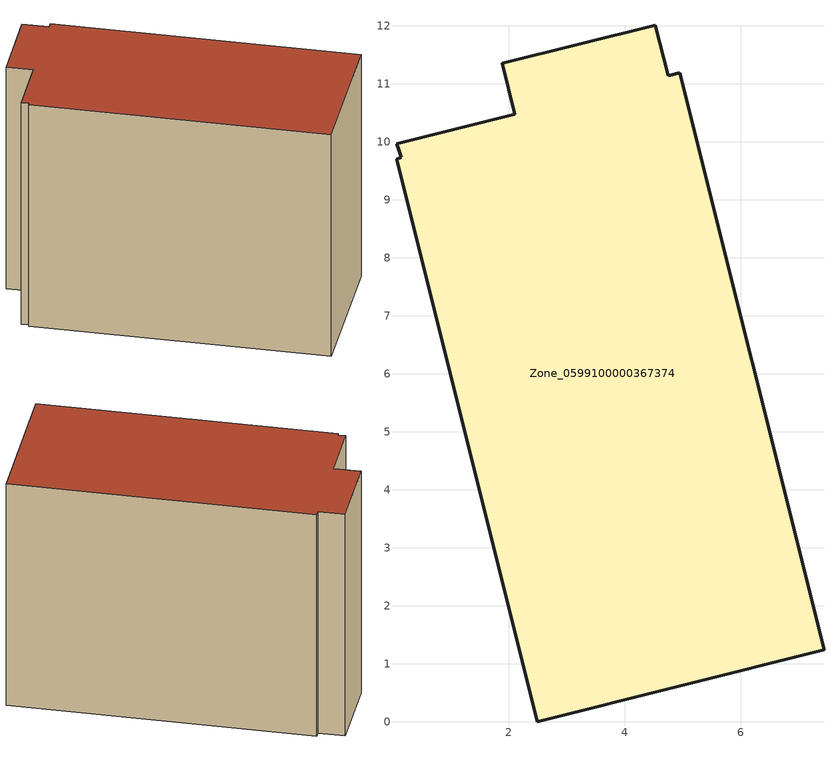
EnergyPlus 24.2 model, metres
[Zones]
Zone_0599100000367374
 floor ground (C_G): 2.49,0 0.06,9.7 0.14,9.73 0.07,9.97 2.1,10.48 1.89,11.35 4.53,12.01 4.75,11.14 4.95,11.19 7.43,1.24 z0
 wall outside (C_F): 7.43,1.24 4.95,11.19 4.75,11.14 4.53,12.01 1.89,11.35 2.1,10.48 0.07,9.97 0.14,9.73 0.06,9.7 2.49,0 7.43,1.24 z0:8.4
 roof outside (C_R): 0.06,9.7 2.49,0 7.43,1.24 4.95,11.19 4.75,11.14 4.53,12.01 1.89,11.35 2.1,10.48 0.07,9.97 0.14,9.73 z8.4
[BUILDING]
Pand.0599100000367374: North Axis=0; Terrain=City; Loads Convergence Tolerance Value=0.04; Temperature Convergence Tolerance Value=0.4; Solar Distribution=FullExterior; Maximum Number of Warmup Days=25; Minimum Number of Warmup Days=1
[Site:Location]
Rotterdam.The.Hague.AP_ZH_NLD Design_Conditions: Latitude=51.96; Longitude=4.45; Time Zone=1; Elevation=-4.5
[SITE:GROUNDTEMPERATURE:BUILDINGSURFACE]
18, 18, 18, 18, 18, 18, 18, 18, 18, 18, 18, 18
[MATERIAL] Thermal Absorptance=0.9; Solar Absorptance=0.7; Visible Absorptance=0.7
Name | Roughness | Thickness | Conductivity | Density | Specific Heat
G.TI.1992-2005 | MediumSmooth | 0.15 | 0.06 | 540 | 1210
F.TI.1992-2005 | Rough | 0.3 | 0.12 | 1920 | 840
R.TI.1992-2005 | MediumRough | 0.2 | 0.08 | 1500 | 1000
[CONSTRUCTION]
C_G: G.TI.1992-2005
C_F: F.TI.1992-2005
C_R: R.TI.1992-2005
[ZONE]
Zone_0599100000367374: Type=1; Multiplier=1; Ceiling Height=Autocalculate; Volume=Autocalculate; Floor Area=autocalculate; Part of Total Floor Area=Yes
[ZONEINFILTRATION:DESIGNFLOWRATE]
Infil_Zone_0599100000367374: Zone or ZoneList or Space or SpaceList=Zone_0599100000367374; Schedule=AlwaysOn; Design Flow Rate Calculation Method=Flow/Area; Flow Rate per Floor Area=0.0015; Constant Term Coefficient=1; Temperature Term Coefficient=0; Velocity Term Coefficient=0; Velocity Squared Term Coefficient=0
[HVACTEMPLATE:ZONE:IDEALLOADSAIRSYSTEM]
Zone_0599100000367374: Maximum Heating Supply Air Temperature=50; Minimum Cooling Supply Air Temperature=13; Maximum Heating Supply Air Humidity Ratio=0.0156; Minimum Cooling Supply Air Humidity Ratio=0.0077; Heating Limit=NoLimit; Cooling Limit=NoLimit; Dehumidification Control Type=ConstantSensibleHeatRatio; Cooling Sensible Heat Ratio=0.7; Dehumidification Setpoint=60; Humidification Control Type=None; Humidification Setpoint=30; Outdoor Air Method=None; Outdoor Air Flow Rate per Person=0.00944; Outdoor Air Flow Rate per Zone Floor Area=0; Outdoor Air Flow Rate per Zone=0; Demand Controlled Ventilation Type=None; Outdoor Air Economizer Type=NoEconomizer; Heat Recovery Type=None; Sensible Heat Recovery Effectiveness=0.7; Latent Heat Recovery Effectiveness=0.65
[ZONECONTROL:THERMOSTAT]
ThermostatControl_Zone_0599100000367374: Zone or ZoneList=Zone_0599100000367374; Control Type Schedule=DualSetpointControlType; Control 1=Thermostat_Zone_0599100000367374; Temperature Difference Between Cutout And Setpoint=0
[THERMOSTATSETPOINT:DUALSETPOINT]
Thermostat_Zone_0599100000367374: Heating Setpoint Temperature Schedule=HeatingSetpoint_Zone_0599100000367374; Cooling Setpoint Temperature Schedule=CoolingSetpoint_Zone_0599100000367374
[SCHEDULE:COMPACT]
HeatingSetpoint_Zone_0599100000367374: Through: 12/31, For: AllDays, Until: 24:00, 21
CoolingSetpoint_Zone_0599100000367374: Through: 12/31, For: AllDays, Until: 24:00, 24
DualSetpointControlType: Through: 12/31, For: AllDays, Until: 24:00, 4
AlwaysOn: Through: 12/31, For: AllDays, Until: 24:00, 1
